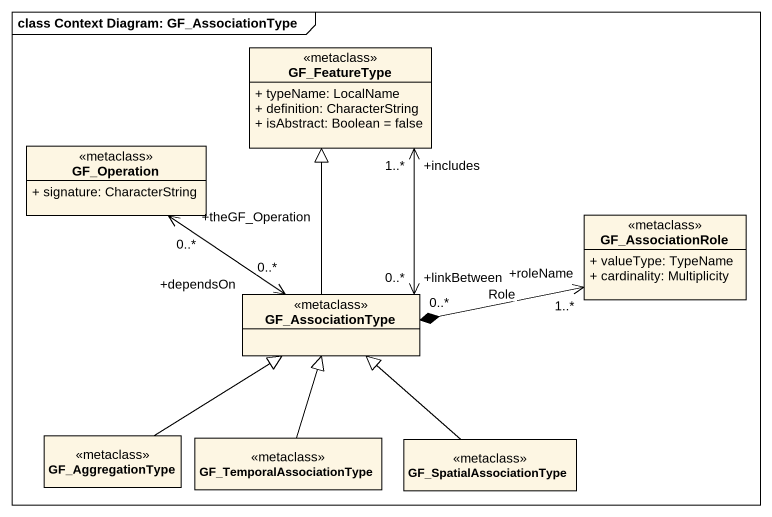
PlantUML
@startuml
mainframe class Context Diagram: GF_AssociationType
hide circle
hide empty members
skinparam classAttributeIconSize 0
class GF_FeatureType <<metaclass>> {
  + typeName: LocalName
  + definition: CharacterString
  + isAbstract: Boolean = false
}
class GF_Operation <<metaclass>> {
  + signature: CharacterString
}
class GF_AssociationRole <<metaclass>> {
  + valueType: TypeName
  + cardinality: Multiplicity
}
class GF_AssociationType <<metaclass>>
class GF_AggregationType <<metaclass>>
class GF_TemporalAssociationType <<metaclass>>
class GF_SpatialAssociationType <<metaclass>>
GF_FeatureType "+includes\n1..*" <--> "+linkBetween\n0..*" GF_AssociationType
GF_Operation "+theGF_Operation\n0..*" <--> "+dependsOn\n0..*" GF_AssociationType
GF_AssociationRole "+roleName\n1..*" <-left-* "0..*" GF_AssociationType : Role
GF_AssociationType -up-|> GF_FeatureType
GF_AggregationType -up-|> GF_AssociationType
GF_TemporalAssociationType -up-|> GF_AssociationType
GF_SpatialAssociationType -up-|> GF_AssociationType
@enduml
